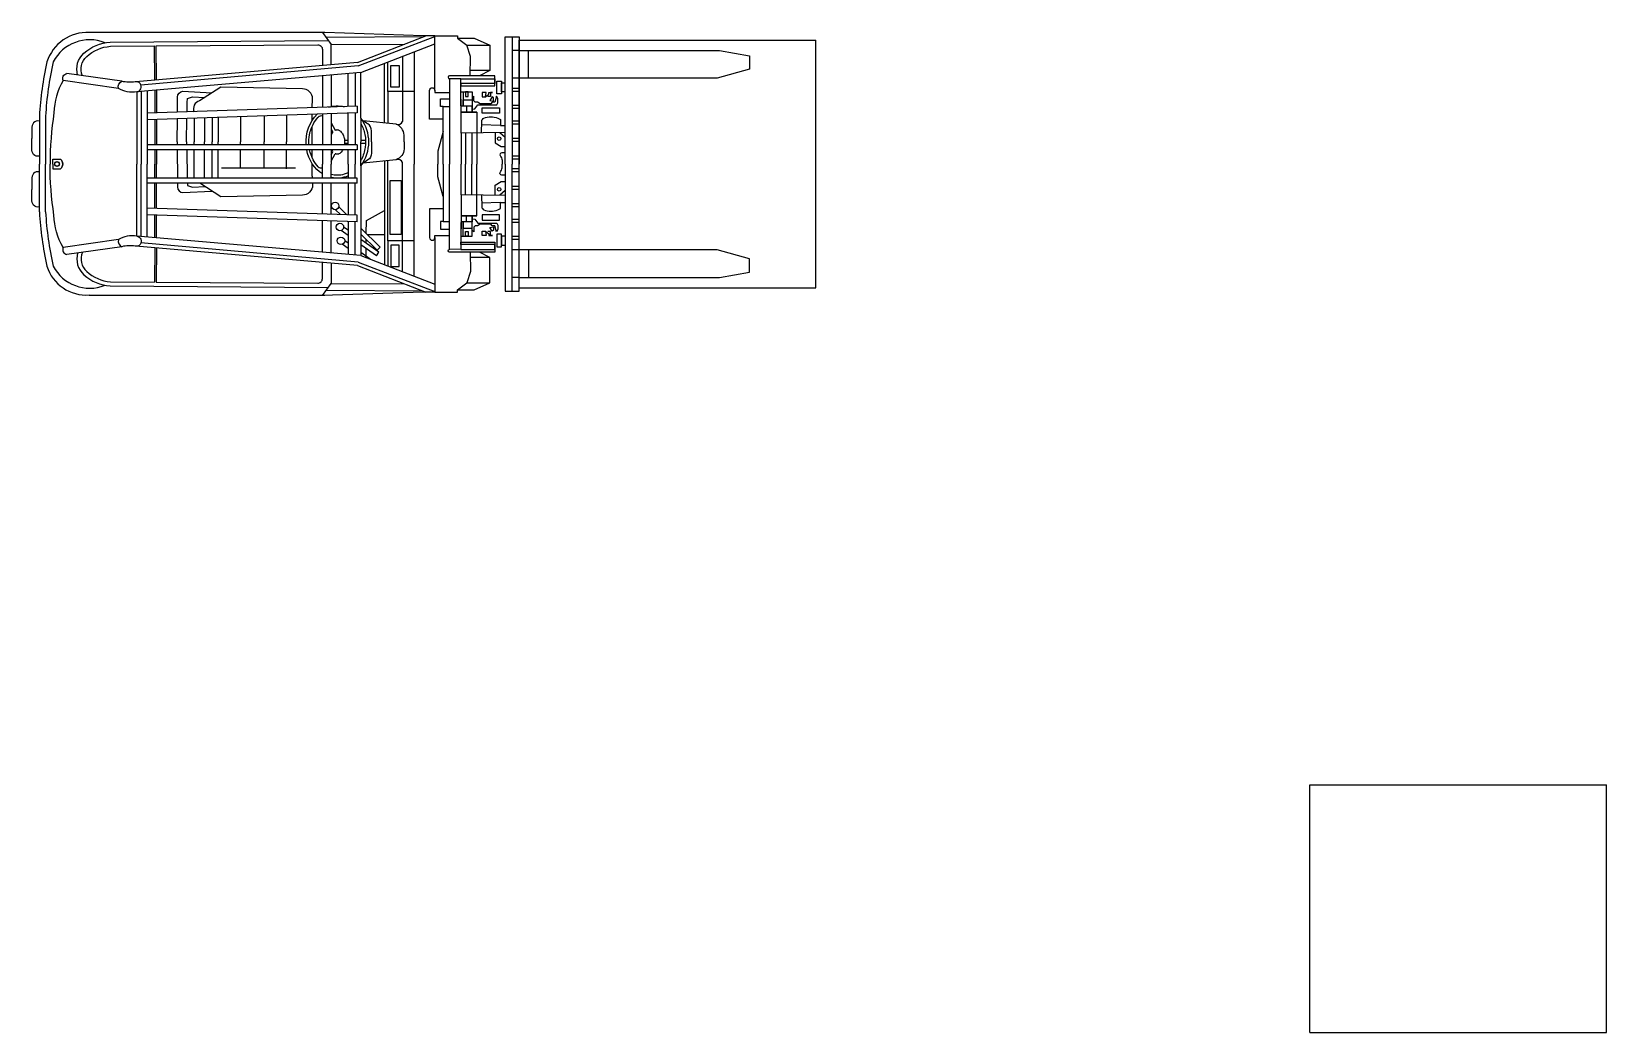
# Model space of a CAD drawing. Header units: millimetres. Extents: x -9564 to 100156, y -26854 to 24346.
# Drawn here: x 2243 to 8606, y 4234 to 8275 of the extents above; entities that cross this region are included whole.
import ezdxf

# ---------------------------------------------------------------- set-up
doc = ezdxf.new("R2010")
doc.units = ezdxf.units.MM
doc.header["$LTSCALE"] = 100
doc.layers.add('Maquinas', color=200, linetype='Continuous')

# ---------------------------------------------------------------- blocks, each defined once
blk = doc.blocks.new('vh34-3')
for p, q in [((2.6135, 8.7473), (2.6753, 8.7473)), ((2.6753, 8.7473), (3.2118, 8.7662)), ((3.1995, 8.7662), (4.4522, 8.7662)), ((2.7852, 8.6391), (2.7852, 8.0573)), ((2.8823, 8.0503), (2.8823, 8.6013)), ((2.9248, 8.5547), (2.9113, 8.5358)), ((2.9572, 8.5722), (3.0073, 8.5362)), ((3.0073, 8.3107), (3.0073, 8.5531)), ((3.0073, 8.5531), (4.1997, 8.4499)), ((3.0259, 8.6059), (4.2044, 8.5038)), ((2.8639, 8.4753), (2.8639, 8.0484)), ((2.9201, 8.5244), (2.9039, 8.5077)), ((2.9039, 8.5077), (3.0073, 8.4075)), ((2.9113, 8.5358), (3.0073, 8.467)), ((3.0754, 8.4874), (3.0933, 8.4746)), ((3.0754, 8.4182), (3.0989, 8.4013)), ((4.1449, 8.4546), (4.1449, 8.0662)), ((4.1997, 8.4499), (4.1997, 8.0662)), ((3.0073, 8.0765), (3.0073, 8.3188)), ((3.0268, 8.3731), (4.1449, 8.3363)), ((3.0268, 8.3378), (4.1449, 8.3011)), ((3.0811, 8.336), (3.126, 8.2925)), ((4.6851, 8.3211), (4.6851, 8.0662)), ((4.718, 8.3211), (4.718, 8.0662)), ((2.8196, 8.0437), (2.995, 8.0621)), ((3.1645, 8.0504), (3.1432, 8.0116)), ((4.1449, 7.6778), (4.1449, 8.0662)), ((4.1997, 7.6826), (4.1997, 8.0662)), ((4.6851, 7.8113), (4.6851, 8.0662)), ((4.718, 7.8113), (4.718, 8.0662)), ((3.1645, 8.0166), (3.1556, 8.001)), ((2.9821, 7.9577), (3.0073, 7.9577)), ((2.9821, 7.9404), (3.0073, 7.9404)), ((3.0754, 7.9577), (3.0939, 7.9577)), ((3.0754, 7.9404), (3.0939, 7.9404)), ((3.1645, 7.8477), (3.1432, 7.8865)), ((3.1645, 7.8815), (3.1556, 7.8972)), ((2.7852, 7.4933), (2.7852, 7.8408)), ((2.8196, 7.8544), (2.995, 7.836)), ((2.8639, 7.6798), (2.8639, 7.8498)), ((2.8823, 7.8478), (2.8823, 7.5311)), ((3.0073, 7.8217), (3.0073, 7.5793)), ((3.0268, 7.7946), (4.1449, 7.8313)), ((3.0268, 7.7594), (4.1449, 7.7961)), ((3.0073, 7.5793), (4.1997, 7.6826)), ((3.0259, 7.5266), (4.2044, 7.6286)), ((2.6135, 7.3851), (2.6753, 7.3851)), ((2.6753, 7.3851), (3.1995, 7.3662)), ((3.1995, 7.3662), (4.4522, 7.3662))]:
    blk.add_line(p, q)
for points in [[(2.2028, 8.7422), (2.1655, 8.7422), (2.1655, 8.0662)], [(2.2388, 8.0662), (2.2388, 8.7422), (2.2028, 8.7422), (2.2028, 8.0662)], [(2.4931, 8.7359), (2.4424, 8.6986)], [(3.021, 8.5892), (2.6135, 8.7445)], [(3.0259, 8.6059), (2.6622, 8.7473)], [(2.6753, 8.7423), (3.1924, 8.7396)], [(3.2118, 8.7662), (3.1645, 8.7011)], [(2.1655, 8.6697), (1.0988, 8.6697), (0.9391, 8.6411), (0.9391, 8.5704)], [(2.1152, 8.5232), (2.1152, 8.6697)], [(2.1655, 8.6697), (2.2028, 8.6697)], [(2.4252, 8.5353), (2.4242, 8.6375), (2.4424, 8.6986), (2.321, 8.6986)], [(3.0072, 8.5527), (2.6135, 8.7059)], [(2.7233, 8.6631), (2.7233, 8.0662)], [(3.1645, 8.7011), (2.7734, 8.7041)], [(3.1645, 8.5939), (3.1645, 8.7011)], [(4.0944, 8.5126), (4.0958, 8.6941)], [(4.1041, 8.5125), (4.1055, 8.694)], [(4.1041, 8.5125), (4.1055, 8.694)], [(0.9391, 8.5704), (1.1106, 8.5232), (1.1106, 8.5232)], [(2.321, 8.563), (2.4249, 8.563)], [(2.7233, 8.4753), (2.8639, 8.4753), (2.8639, 8.6085)], [(2.9248, 8.5547), (3.0073, 8.4956)], [(2.9783, 8.564), (2.9782, 8.5164)], [(3.021, 8.5892), (4.1773, 8.4862)], [(3.0379, 8.5504), (3.0379, 8.3727)], [(1.1106, 8.5232), (2.1655, 8.5232)], [(2.1655, 8.5232), (2.2028, 8.5232)], [(2.1655, 8.4686), (2.2028, 8.4686)], [(2.2388, 8.4494), (2.2584, 8.4494), (2.2584, 8.4971), (2.2388, 8.4971)], [(2.4753, 8.5202), (2.2945, 8.5202), (2.2945, 8.5353), (2.3765, 8.5353)], [(2.473, 8.231), (2.4753, 8.5202), (2.5351, 8.5197), (2.5351, 8.0662)], [(2.9201, 8.5244), (3.0073, 8.4398)], [(2.9782, 8.4879), (2.9781, 8.4681)], [(3.0754, 8.3715), (3.0754, 8.5472)], [(3.0754, 8.516), (3.1068, 8.4934)], [(3.1645, 8.5395), (3.1645, 8.3685)], [(3.212, 8.5354), (3.212, 8.367)], [(2.1655, 8.4524), (2.2028, 8.4524)], [(2.4152, 8.3582), (2.4, 8.359), (2.384, 8.3805), (2.2834, 8.3805), (2.2787, 8.3915), (2.2787, 8.4147), (2.2855, 8.4265)], [(2.2855, 8.4265), (2.2944, 8.3954), (2.3089, 8.395), (2.3154, 8.3869), (2.3724, 8.3869), (2.3857, 8.3959), (2.3983, 8.3959), (2.4056, 8.4027), (2.4056, 8.4267), (2.4152, 8.4189)], [(2.3019, 8.401), (2.3021, 8.4176), (2.3083, 8.4232), (2.3201, 8.4037), (2.3019, 8.401)], [(2.3442, 8.424), (2.3263, 8.4372), (2.3263, 8.4464), (2.3066, 8.4464), (2.3165, 8.4464), (2.3165, 8.4252), (2.3313, 8.4252)], [(2.3442, 8.424), (2.3405, 8.4464), (2.3624, 8.4464), (2.3624, 8.424), (2.3442, 8.424)], [(2.5695, 8.3721), (2.5839, 8.3721), (2.5839, 8.4131), (2.5351, 8.4131)], [(2.8823, 8.4429), (2.9708, 8.4429)], [(2.9781, 8.4358), (2.978, 8.3665), (2.8823, 8.3144)], [(3.0754, 8.4467), (3.1124, 8.4201)], [(4.094, 8.4582), (4.094, 8.3377)], [(4.1037, 8.4582), (4.1037, 8.3377)], [(4.1037, 8.4582), (4.1037, 8.3377)], [(4.176, 8.4519), (4.176, 8.0662)], [(2.1655, 8.3779), (2.2028, 8.3779)], [(2.1655, 8.3618), (2.2028, 8.3618)], [(2.3908, 8.3425), (2.3908, 8.0662)], [(2.5686, 8.0662), (2.5695, 8.3721), (2.5351, 8.3721)], [(3.0268, 8.3731), (3.0268, 8.3378)], [(3.0379, 8.3374), (3.0379, 8.1689)], [(3.0754, 8.3738), (3.0779, 8.3714)], [(3.0754, 8.1689), (3.0754, 8.3362)], [(3.1156, 8.3349), (3.1421, 8.3091)], [(3.1645, 8.3333), (3.1645, 8.1689)], [(3.212, 8.3317), (3.212, 8.1689)], [(4.094, 8.3024), (4.094, 8.1689)], [(4.1037, 8.3024), (4.1037, 8.1689)], [(4.1037, 8.3024), (4.1037, 8.1689)], [(2.1655, 8.2947), (2.2028, 8.2947)], [(2.1655, 8.2786), (2.2028, 8.2786)], [(2.2388, 8.2329), (2.473, 8.231), (2.473, 8.0662)], [(2.2388, 8.2078), (2.2685, 8.2327)], [(2.2924, 8.2325), (2.2924, 8.1792), (2.2608, 8.1591), (2.2388, 8.1591)], [(2.2644, 8.2718), (2.365, 8.275)], [(2.4167, 8.2315), (2.4167, 8.0662)], [(2.4501, 8.2312), (2.4501, 8.0662)], [(2.5691, 8.239), (2.5984, 8.1341), (2.5984, 8.0662)], [(2.1655, 8.2016), (2.2028, 8.2016)], [(2.1655, 8.1854), (2.2028, 8.1854)], [(3.0268, 8.1689), (4.1449, 8.1689)], [(3.0268, 8.1689), (3.0268, 8.1413)], [(3.0268, 8.1413), (4.1449, 8.1413)], [(3.0379, 8.1413), (3.0379, 8.0662)], [(3.0754, 8.1128), (3.0754, 8.1413)], [(3.1645, 8.1413), (3.1645, 8.0662)], [(3.212, 8.1413), (3.212, 8.0662)], [(3.2666, 8.1309), (3.2661, 8.1413)], [(3.2666, 8.1309), (3.2666, 8.0634)], [(3.7673, 8.1413), (3.7673, 7.9911)], [(3.7985, 8.1413), (3.7985, 7.9911)], [(3.93, 8.1689), (3.929, 8.1803), (3.904, 8.1901), (3.8374, 8.1863)], [(3.84, 8.1413), (3.84, 7.9911)], [(3.8946, 8.1413), (3.8946, 7.9911)], [(3.9341, 7.9911), (3.9311, 8.1413)], [(3.9841, 7.9911), (3.9835, 8.1413)], [(4.094, 8.1413), (4.094, 8.0662)], [(4.1037, 8.1413), (4.1037, 8.0662)], [(4.1037, 8.1413), (4.1037, 8.0662)], [(2.1655, 8.1085), (2.2028, 8.1085)], [(2.1655, 8.0923), (2.2028, 8.0923)], [(2.2028, 7.3902), (2.1655, 7.3902), (2.1655, 8.0662)], [(2.2388, 8.0662), (2.2388, 7.3902), (2.2028, 7.3902), (2.2028, 8.0662)], [(2.2388, 7.8995), (2.473, 7.9014), (2.473, 8.0662)], [(2.3908, 7.7899), (2.3908, 8.0662)], [(2.4167, 7.901), (2.4167, 8.0662)], [(2.4501, 7.9012), (2.4501, 8.0662)], [(2.473, 7.9014), (2.4753, 7.6123), (2.5351, 7.6128), (2.5351, 8.0662)], [(2.5686, 8.0662), (2.5695, 7.7603), (2.5351, 7.7603)], [(2.5691, 7.8934), (2.5984, 7.9983), (2.5984, 8.0662)], [(2.7233, 7.4693), (2.7233, 8.0662)], [(3.0073, 8.0765), (3.0073, 7.9491)], [(3.0379, 7.9911), (3.0379, 8.0662)], [(3.0754, 8.0662), (3.0754, 8.1128)], [(3.0754, 8.0662), (3.0754, 7.9911)], [(3.1645, 7.9911), (3.1645, 8.0662)], [(3.212, 7.9911), (3.212, 8.0662)], [(3.3552, 8.0883), (3.7493, 8.0883)], [(3.4037, 8.0911), (3.4037, 7.9911)], [(3.5209, 8.0883), (3.5209, 7.9911)], [(3.6474, 8.0883), (3.6474, 7.9911)], [(4.094, 7.9911), (4.094, 8.0662)], [(4.1037, 7.9911), (4.1037, 8.0662)], [(4.1037, 7.9911), (4.1037, 8.0662)], [(4.176, 7.6805), (4.176, 8.0662)], [(2.1655, 8.0401), (2.2028, 8.0401)], [(2.1655, 8.024), (2.2028, 8.024)], [(2.2924, 7.8999), (2.2924, 7.9532), (2.2608, 7.9733), (2.2388, 7.9733)], [(3.0268, 7.9911), (4.1449, 7.9911)], [(3.0268, 7.9636), (3.0268, 7.9911)], [(3.0268, 7.9636), (4.1449, 7.9636)], [(3.0379, 7.795), (3.0379, 7.9636)], [(3.0754, 7.9636), (3.0754, 7.7962)], [(3.1645, 7.7991), (3.1645, 7.9636)], [(3.212, 7.8007), (3.212, 7.9636)], [(3.2666, 8.0315), (3.2666, 7.9911)], [(3.2666, 7.9636), (3.2666, 7.8663)], [(3.4037, 7.9636), (3.4037, 7.9491)], [(3.5209, 7.9636), (3.5209, 7.9491)], [(3.6474, 7.9636), (3.6474, 7.9491)], [(3.7673, 7.9636), (3.7673, 7.9491)], [(3.7985, 7.9636), (3.7985, 7.9491)], [(3.84, 7.9636), (3.84, 7.9491)], [(3.8946, 7.9636), (3.8946, 7.9491)], [(3.9349, 7.9491), (3.9347, 7.9636)], [(3.9842, 7.9491), (3.9842, 7.9636)], [(4.094, 7.83), (4.094, 7.9636)], [(4.1037, 7.83), (4.1037, 7.9636)], [(4.1037, 7.83), (4.1037, 7.9636)], [(2.1655, 7.947), (2.2028, 7.947)], [(2.1655, 7.9308), (2.2028, 7.9308)], [(2.2388, 7.9246), (2.2685, 7.8997)], [(3.0073, 7.8217), (3.0073, 7.9491)], [(3.4037, 7.807), (3.4037, 7.9491)], [(3.5209, 7.8108), (3.5209, 7.9491)], [(3.6474, 7.815), (3.6474, 7.9491)], [(3.7673, 7.8189), (3.7673, 7.9491)], [(3.7985, 7.82), (3.7985, 7.9491)], [(3.84, 7.8213), (3.84, 7.9491)], [(3.8946, 7.8231), (3.8946, 7.9491)], [(3.9349, 7.9491), (3.9325, 7.8244)], [(3.9842, 7.9491), (3.9838, 7.826)], [(2.1655, 7.8538), (2.2028, 7.8538)], [(2.1655, 7.8377), (2.2028, 7.8377)], [(2.2644, 7.8606), (2.365, 7.8574)], [(3.2666, 7.8345), (3.2666, 7.8025)], [(2.1655, 7.7707), (2.2028, 7.7707)], [(2.1655, 7.7545), (2.2028, 7.7545)], [(2.4152, 7.7742), (2.4, 7.7735), (2.384, 7.7519), (2.2834, 7.7519), (2.2787, 7.7409), (2.2787, 7.7177), (2.2855, 7.7059)], [(2.2855, 7.7059), (2.2944, 7.737), (2.3089, 7.7374), (2.3154, 7.7455), (2.3724, 7.7455), (2.3857, 7.7366), (2.3983, 7.7366), (2.4056, 7.7297), (2.4056, 7.7057), (2.4152, 7.7136)], [(2.3019, 7.7314), (2.3021, 7.7148), (2.3083, 7.7092), (2.3201, 7.7287), (2.3019, 7.7314)], [(2.5695, 7.7603), (2.5839, 7.7604), (2.5839, 7.7194), (2.5351, 7.7194)], [(3.0268, 7.7594), (3.0268, 7.7946)], [(3.0379, 7.582), (3.0379, 7.7597)], [(3.0754, 7.761), (3.0754, 7.5852)], [(3.1645, 7.5929), (3.1645, 7.7639)], [(3.212, 7.597), (3.212, 7.7654)], [(3.9318, 7.7891), (3.9308, 7.7383), (3.929, 7.7179), (3.904, 7.7081), (3.8374, 7.7119)], [(4.094, 7.6742), (4.094, 7.7947)], [(4.1037, 7.6742), (4.1037, 7.7947)], [(4.1037, 7.6742), (4.1037, 7.7947)], [(2.1655, 7.68), (2.2028, 7.68)], [(2.1655, 7.6639), (2.2028, 7.6639)], [(2.2388, 7.6831), (2.2584, 7.6831), (2.2584, 7.6353), (2.2388, 7.6353)], [(2.3442, 7.7084), (2.3263, 7.6952), (2.3263, 7.686), (2.3066, 7.686), (2.3165, 7.686), (2.3165, 7.7073), (2.3313, 7.7073)], [(2.3442, 7.7084), (2.3405, 7.686), (2.3624, 7.686), (2.3624, 7.7084), (2.3442, 7.7084)], [(2.7233, 7.6798), (2.8639, 7.6798), (2.8639, 7.524)], [(3.021, 7.5432), (4.1773, 7.6462)], [(0.9391, 7.562), (1.1106, 7.6092), (1.1106, 7.6092)], [(2.1655, 7.4627), (1.0988, 7.4627), (0.9391, 7.4913), (0.9391, 7.562)], [(1.1106, 7.6092), (2.1655, 7.6092)], [(2.1152, 7.6092), (2.1152, 7.4627)], [(2.1655, 7.6092), (2.2028, 7.6092)], [(2.4753, 7.6123), (2.2945, 7.6123), (2.2945, 7.5971), (2.3765, 7.5971)], [(2.4252, 7.5971), (2.4242, 7.4949), (2.4424, 7.4338), (2.321, 7.4338)], [(2.321, 7.5694), (2.4249, 7.5694)], [(3.0072, 7.5797), (2.6135, 7.4266)], [(4.0944, 7.6198), (4.0958, 7.4383)], [(4.1041, 7.6199), (4.1055, 7.4384)], [(4.1041, 7.6199), (4.1055, 7.4384)], [(2.1655, 7.4627), (2.2028, 7.4627)], [(3.021, 7.5432), (2.6135, 7.3879)], [(3.0259, 7.5266), (2.6622, 7.3851)], [(3.1645, 7.5386), (3.1645, 7.4313)], [(2.4931, 7.3965), (2.4424, 7.4338)], [(2.6753, 7.3902), (3.1924, 7.3928)], [(3.1645, 7.4313), (2.7734, 7.4283)], [(3.2118, 7.3662), (3.1645, 7.4313)]]:
    blk.add_lwpolyline(points)
for points in [[(2.6135, 8.458), (2.6135, 8.7473), (2.4931, 8.7473), (2.4931, 8.7359), (2.4042, 8.7359), (2.321, 8.6986), (2.321, 8.563), (2.3765, 8.5353), (2.5351, 8.5353, -1), (2.5351, 8.5197, -0.574726)], [(4.5143, 8.5392, 0.29175), (4.4808, 8.6551, 0.172494), (4.3406, 8.715), (3.181, 8.7238)], [(4.0958, 8.6941), (3.2366, 8.7006, 0.416428), (3.212, 8.6761), (3.212, 8.5898)], [(4.4888, 8.5356, 0.325316), (4.4656, 8.6381, 0.172084), (4.3398, 8.6923), (4.1055, 8.694)], [(2.5693, 8.3043), (2.6412, 8.3043), (2.6412, 8.458, 1), (2.6135, 8.458), (2.6135, 8.4465), (2.5351, 8.4465)], [(4.1997, 8.4499, -1.046942), (4.2082, 8.5034, -0.119337)], [(4.1997, 8.4499, 0.174403), (4.2978, 8.4686), (4.592, 8.5103)], [(4.2082, 8.5034, 0.103685), (4.2801, 8.506), (4.5723, 8.5474)], [(4.2978, 8.4686, 0.327359), (4.2801, 8.506, 0.327359)], [(4.592, 8.5103, 0.47269), (4.5723, 8.5474, -10.017512)], [(4.592, 8.5103, -0.128393), (4.6403, 8.3392, -0.039515), (4.6608, 8.0662, 1.638148)], [(2.366, 8.2319), (2.364, 8.2938, 0.300444), (2.3526, 8.31, 0.188214), (2.279, 8.31, 0.040172), (2.2644, 8.3029), (2.2644, 8.2718), (2.2388, 8.2718)], [(3.265, 8.1689), (3.2646, 8.1779, -0.427925), (3.3184, 8.2316), (3.7524, 8.2408), (3.8646, 8.1689)], [(3.9834, 8.1689), (3.9833, 8.1883, 0.402829), (3.9539, 8.2186), (3.7998, 8.2104)], [(4.718, 8.2945, -0.533883), (4.7576, 8.2543), (4.7576, 8.201)], [(4.718, 8.1076, 0.533883), (4.7576, 8.1478), (4.7576, 8.201)], [(2.2388, 8.125), (2.2571, 8.125, -0.662965), (2.2652, 8.1111, 0.074694), (2.2545, 8.0858), (2.2545, 8.0662)], [(2.2388, 8.0074), (2.2571, 8.0074, 0.662965), (2.2652, 8.0213, -0.074694), (2.2545, 8.0466), (2.2545, 8.0662)], [(2.9509, 7.9491), (2.9509, 8.009, -0.246201), (2.9697, 8.0449, -0.051997), (2.9986, 8.0624, -0.051997)], [(4.592, 7.6221, 0.128393), (4.6403, 7.7932, 0.039515), (4.6608, 8.0662, -1.638148)], [(4.6051, 8.0916, 0.436819), (4.6051, 8.0408, 1.028628)], [(4.6051, 8.0408, -0.436819), (4.6051, 8.0916, -1.028628)], [(4.646, 8.0662), (4.6456, 8.0916), (4.6051, 8.0916, 0.230937), (4.6051, 8.0916, -1.427369)], [(4.646, 8.0662), (4.6456, 8.0916), (4.6051, 8.0916, 0.230937), (4.6051, 8.0916, -1.427369)], [(4.646, 8.0662), (4.6456, 8.0408), (4.6051, 8.0408, -0.230937), (4.6051, 8.0408, 1.427369)], [(4.646, 8.0662), (4.6456, 8.0408), (4.6051, 8.0408, -0.230937), (4.6051, 8.0408, 1.427369)], [(2.777, 7.9491), (2.777, 7.9859, -0.290128), (2.8191, 8.0437, -0.108405)], [(4.718, 8.0248, -0.533883), (4.7576, 7.9846), (4.7576, 7.9314)], [(2.366, 7.9005), (2.364, 7.8386, -0.300444), (2.3526, 7.8224, -0.188214), (2.279, 7.8224, -0.040172), (2.2644, 7.8295), (2.2644, 7.8606), (2.2388, 7.8606)], [(2.777, 7.9491), (2.777, 7.9123, 0.293847), (2.8196, 7.8544, 0.108405)], [(2.9509, 7.9491), (2.9509, 7.8892, 0.246201), (2.9697, 7.8532, 0.05245), (2.9989, 7.8356, 0.05245)], [(4.718, 7.8379, 0.533883), (4.7576, 7.8782), (4.7576, 7.9314)], [(2.5693, 7.8281), (2.6412, 7.8281), (2.6412, 7.6745, -1), (2.6135, 7.6745), (2.6135, 7.6859), (2.5351, 7.6859)], [(3.2666, 7.7672), (3.2646, 7.7203, 0.427925), (3.3184, 7.6665), (3.7524, 7.6573), (3.8667, 7.7306, 0.455962), (3.8946, 7.7879)], [(3.9836, 7.7908), (3.9833, 7.7098, -0.402829), (3.9539, 7.6796), (3.7998, 7.6877)], [(2.6135, 7.6745), (2.6135, 7.3851), (2.4931, 7.3851), (2.4931, 7.3965), (2.4042, 7.3965), (2.321, 7.4338), (2.321, 7.5694), (2.3765, 7.5971), (2.5351, 7.5971, 1), (2.5351, 7.6128, 0.574726)], [(4.1997, 7.6826, 1.046942), (4.2082, 7.6291, 0.119337)], [(4.1997, 7.6826, -0.174403), (4.2978, 7.6638), (4.592, 7.6221)], [(4.2082, 7.6291, -0.103685), (4.2801, 7.6264), (4.5723, 7.585)], [(4.2978, 7.6638, -0.327359), (4.2801, 7.6264, -0.327359)], [(4.5143, 7.5932, -0.29175), (4.4808, 7.4773, -0.172494), (4.3406, 7.4174), (3.181, 7.4086)], [(4.4888, 7.5968, -0.325316), (4.4656, 7.4943, -0.172084), (4.3398, 7.4402), (4.1055, 7.4384)], [(4.592, 7.6221, -0.47269), (4.5723, 7.585, 10.017512)], [(4.0958, 7.4383), (3.2366, 7.4318, -0.416428), (3.212, 7.4563), (3.212, 7.5427)]]:
    blk.add_lwpolyline(points, format="xyb")
for points in [[(2.8032, 8.4974), (2.8482, 8.4974), (2.8482, 8.612), (2.8032, 8.612)], [(2.2584, 8.4389), (2.2842, 8.4389), (2.2842, 8.5076), (2.2584, 8.5076)], [(2.2945, 8.5202), (2.2945, 8.5202), (2.2945, 8.4952), (2.2945, 8.4952)], [(2.2945, 8.4952), (2.475, 8.4952), (2.475, 8.4828), (2.2945, 8.4828)], [(2.4152, 8.3425), (2.4739, 8.3426), (2.4748, 8.4503), (2.4152, 8.4503)], [(2.4152, 8.3739), (2.463, 8.3739), (2.463, 8.4083), (2.4152, 8.4083)], [(2.4364, 8.4503), (2.4497, 8.4503), (2.4497, 8.4253), (2.4364, 8.4253)], [(2.463, 8.3739), (2.4742, 8.3739), (2.4748, 8.4503), (2.463, 8.4503)], [(2.8521, 8.1536), (2.7936, 8.1536), (2.7936, 8.442), (2.8521, 8.442)], [(2.2694, 8.3358), (2.3621, 8.3358), (2.3621, 8.3645), (2.2694, 8.3645)], [(2.3908, 8.3425), (2.4739, 8.3425), (2.4739, 8.3425), (2.3908, 8.3425)], [(2.445, 8.3425), (2.4152, 8.3425), (2.4152, 8.3739), (2.445, 8.3739)], [(2.2694, 7.7966), (2.3621, 7.7966), (2.3621, 7.768), (2.2694, 7.768)], [(2.3908, 7.7899), (2.4739, 7.7899), (2.4739, 7.7899), (2.3908, 7.7899)], [(2.4152, 7.7899), (2.4739, 7.7898), (2.4748, 7.6821), (2.4152, 7.6821)], [(2.445, 7.7899), (2.4152, 7.7899), (2.4152, 7.7585), (2.445, 7.7585)], [(2.4152, 7.7585), (2.463, 7.7585), (2.463, 7.7241), (2.4152, 7.7241)], [(2.463, 7.7585), (2.4742, 7.7585), (2.4748, 7.6821), (2.463, 7.6821)], [(2.2584, 7.6936), (2.2842, 7.6936), (2.2842, 7.6248), (2.2584, 7.6248)], [(2.2945, 7.6372), (2.475, 7.6372), (2.475, 7.6496), (2.2945, 7.6496)], [(2.2945, 7.6123), (2.2945, 7.6123), (2.2945, 7.6372), (2.2945, 7.6372)], [(2.4364, 7.6821), (2.4497, 7.6821), (2.4497, 7.7071), (2.4364, 7.7071)], [(2.8032, 7.6566), (2.8482, 7.6566), (2.8482, 7.542), (2.8032, 7.542)]]:
    blk.add_lwpolyline(points, close=True)
for centre, radius in [((3.1132, 8.4746), 0.0199), ((3.1188, 8.4013), 0.0199), ((3.144, 8.2893), 0.0199), ((2.2713, 8.2012), 0.0096), ((4.624, 8.0666), 0.0124), ((4.624, 8.0659), 0.0124), ((2.2713, 7.9313), 0.0096)]:
    blk.add_circle(centre, radius)
for centre, radius, start, end in [((4.4496, 8.5065), 0.2205, 27.70706, 111.57205), ((4.47, 8.5462), 0.217, 16.82281, 94.72144), ((2.9215, 8.2211), 1.7665, 3.24489, 12.68402), ((2.9544, 8.2211), 1.7665, 3.24489, 12.68402), ((2.8106, 8.0713), 0.029, 208.7885, 287.92143), ((2.9936, 8.0758), 0.0137, 275.99324, 2.76453), ((3.2179, 8.0651), 0.0223, 43.37037, 105.23529), ((2.8106, 7.8268), 0.029, 72.07857, 151.2115), ((2.9936, 7.8224), 0.0137, 357.23547, 84.00676), ((3.2179, 7.8331), 0.0223, 254.76471, 316.62963), ((2.9215, 7.9113), 1.7665, 347.31598, 356.75511), ((2.9544, 7.9113), 1.7665, 347.31598, 356.75511), ((4.4496, 7.626), 0.2205, 248.42795, 332.29294), ((4.4626, 7.5917), 0.2257, 267.33445, 342.40324)]:
    blk.add_arc(centre, radius, start, end)
at = {"extrusion": (0, 0, -1)}
for start_param, end_param in [(5.933059, 6.477468), (4.002871, 5.429485), (6.782071, 7.636379), (1.498188, 2.447844), (2.863459, 3.368597)]:
    blk.add_ellipse((3.133, 7.9491), major_axis=(-0.0006, 0.1922), ratio=0.864838, start_param=start_param, end_param=end_param, dxfattribs=at)
for points, knots in [([(3.0073, 7.8511), (2.9973, 7.8687), (2.99, 7.8885), (2.9814, 7.9315), (2.9808, 7.955), (2.9871, 8.0005), (2.9941, 8.0224), (3.0053, 8.0437), (3.0063, 8.0455), (3.0073, 8.0473)], [4.134727, 4.134727, 4.134727, 4.134727, 4.490115, 4.490115, 4.875957, 4.875957, 5.261799, 5.261799, 5.297677, 5.297677, 5.297677, 5.297677]), ([(3.0754, 8.1128), (3.082, 8.116), (3.0888, 8.1186), (3.1077, 8.1242), (3.1201, 8.1261), (3.1324, 8.1261), (3.1432, 8.1262), (3.154, 8.1248), (3.1645, 8.1222)], [5.8903196, 5.8903196, 5.8903196, 5.8903196, 6.0334828, 6.0334828, 6.2831853, 6.2831853, 6.2831853, 6.5002186, 6.5002186, 6.5002186, 6.5002186]), ([(3.2341, 8.0804), (3.2444, 8.0696), (3.2534, 8.0571), (3.2694, 8.0273), (3.2758, 8.0096), (3.2797, 7.9911)], [0.744119, 0.744119, 0.744119, 0.744119, 1.017537, 1.017537, 1.3365223, 1.3365223, 1.3365223, 1.3365223]), ([(3.1433, 7.8864), (3.1417, 7.8855), (3.1402, 7.8849), (3.1374, 7.884), (3.1361, 7.8837), (3.1335, 7.8835), (3.1322, 7.8835), (3.1296, 7.8839), (3.1283, 7.8842), (3.1251, 7.8853), (3.1233, 7.8862), (3.1195, 7.8885), (3.1176, 7.8899), (3.1128, 7.8943), (3.1097, 7.8977), (3.1051, 7.9047), (3.1033, 7.9078), (3.0999, 7.9151), (3.0984, 7.9191), (3.0955, 7.9288), (3.0944, 7.9346), (3.0933, 7.9469), (3.0934, 7.9532), (3.0942, 7.9607), (3.0943, 7.9621), (3.0946, 7.9636)], [2.708089, 2.708089, 2.708089, 2.708089, 2.870193, 2.870193, 3.064182, 3.064182, 3.25817, 3.25817, 3.446668, 3.446668, 3.635165, 3.635165, 3.812718, 3.812718, 4.053091, 4.053091, 4.221295, 4.221295, 4.389499, 4.389499, 4.613436, 4.613436, 4.837373, 4.837373, 4.891167, 4.891167, 4.891167, 4.891167]), ([(3.1036, 7.9911), (3.1047, 7.9931), (3.1058, 7.9949), (3.1099, 8.0009), (3.113, 8.0043), (3.1185, 8.0093), (3.1212, 8.011), (3.126, 8.0134), (3.1279, 8.014), (3.1308, 8.0145), (3.1318, 8.0146), (3.1328, 8.0146), (3.1342, 8.0146), (3.1358, 8.0144), (3.1385, 8.0137), (3.1396, 8.0134), (3.1416, 8.0125), (3.1424, 8.0121), (3.1432, 8.0116)], [5.279644, 5.279644, 5.279644, 5.279644, 5.380862, 5.380862, 5.629645, 5.629645, 5.878427, 5.878427, 6.12721, 6.12721, 6.283185, 6.283185, 6.283185, 6.507749, 6.507749, 6.644104, 6.644104, 6.729187, 6.729187, 6.729187, 6.729187]), ([(3.1556, 8.001), (3.1576, 7.9985), (3.1596, 7.9956), (3.1617, 7.992), (3.162, 7.9915), (3.1622, 7.9911)], [7.0973812, 7.0973812, 7.0973812, 7.0973812, 7.2671634, 7.2671634, 7.28996, 7.28996, 7.28996, 7.28996]), ([(3.2836, 7.9636), (3.2848, 7.9459), (3.2838, 7.928), (3.2763, 7.8883), (3.2683, 7.8668), (3.246, 7.8293), (3.2341, 7.8177), (3.2329, 7.8165)], [1.492567, 1.492567, 1.492567, 1.492567, 1.789221, 1.789221, 2.175063, 2.175063, 2.559793, 2.559793, 2.559793, 2.559793]), ([(3.1645, 7.9112), (3.1641, 7.9105), (3.1638, 7.9097), (3.1616, 7.9054), (3.1597, 7.9023), (3.157, 7.8986), (3.1563, 7.8978), (3.1557, 7.897)], [2.0690705, 2.0690705, 2.0690705, 2.0690705, 2.1042991, 2.1042991, 2.280072, 2.280072, 2.3350386, 2.3350386, 2.3350386, 2.3350386])]:
    blk.add_open_spline(points, degree=3, knots=knots)

msp = doc.modelspace()

# ---------------------------------------------------------------- linework, layer by layer
at = {"layer": 'Maquinas'}
for p, q in [((4212.796, 7740.42), (4212.796, 8240.42)), ((4212.796, 8240.42), (5411.419, 8240.42)), ((5411.419, 7740.42), (5411.419, 8240.42)), ((4212.796, 7240.42), (4212.796, 7740.42)), ((5411.419, 7240.42), (5411.419, 7740.42)), ((4212.796, 7240.42), (5411.419, 7240.42)), ((7407.199, 4733.581), (7407.199, 5233.581)), ((7407.199, 5233.581), (8605.822, 5233.581)), ((8605.822, 4733.581), (8605.822, 5233.581)), ((7407.199, 4233.581), (7407.199, 4733.581)), ((8605.822, 4233.581), (8605.822, 4733.581)), ((7407.199, 4233.581), (8605.822, 4233.581))]:
    msp.add_line(p, q, dxfattribs=at)

# ---------------------------------------------------------------- block references
at = {"xscale": 759.1164660799242, "yscale": 759.1164660799242, "zscale": 759.1164660799242, "rotation": 180}
msp.add_blockref('vh34-3', (5856.663, 13863.614), dxfattribs=at)

doc.saveas('drawing.dxf')
